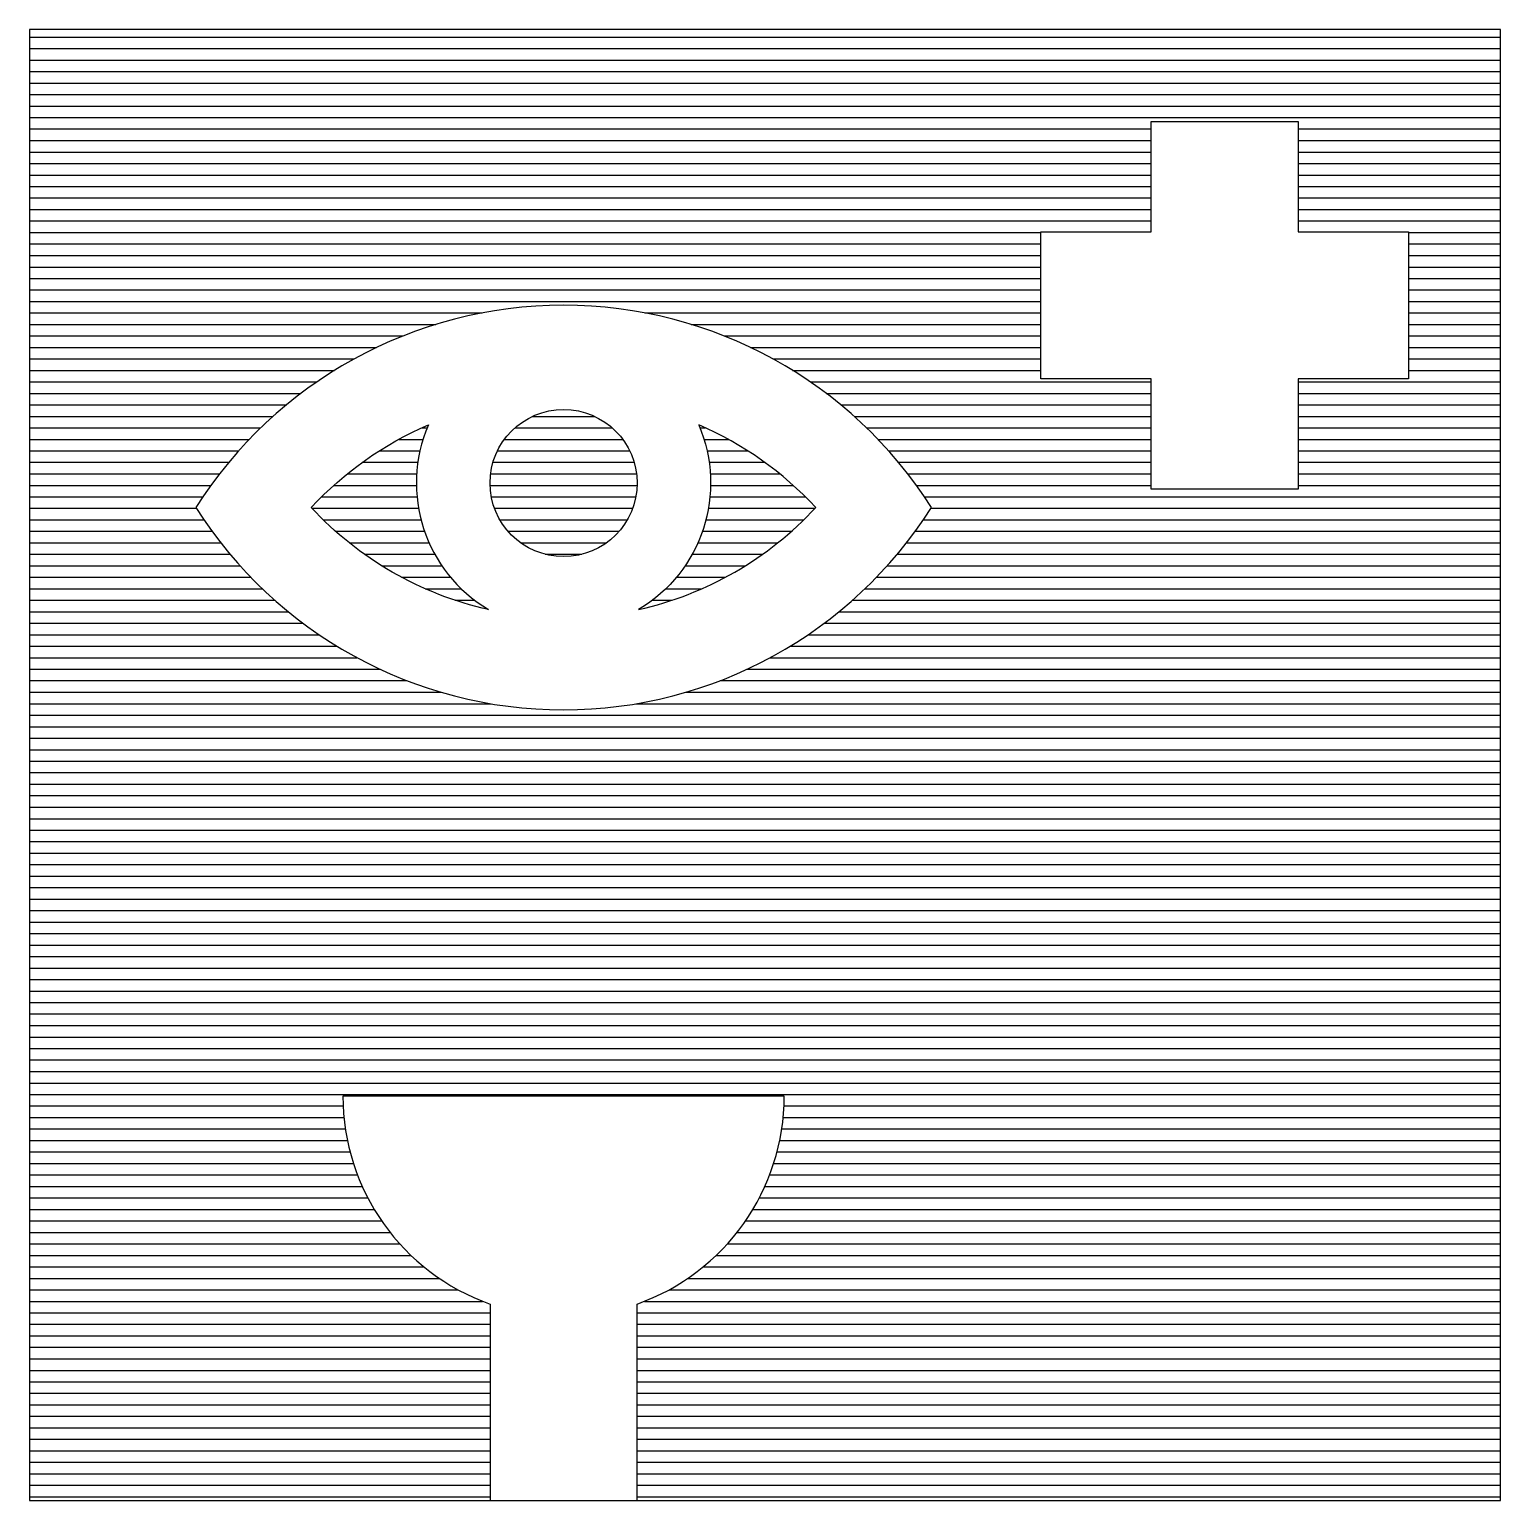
# Model space of a CAD drawing. Extents: x 4 to 16, y 73 to 85.
import ezdxf

# ---------------------------------------------------------------- set-up
doc = ezdxf.new("R2010")
doc.units = 0
doc.layers.get('0').update_dxf_attribs({"linetype": 'CONTINUOUS'})
doc.layers.add('GROEN', color=3, linetype='CONTINUOUS')
doc.layers.add('VEILIG', color=7, linetype='CONTINUOUS')

# ---------------------------------------------------------------- blocks, each defined once
blk = doc.blocks.new('*X')
at = {"color": 0}
for p, q in [((4, 84.938), (16, 84.938)), ((4, 84.844), (16, 84.844)), ((4, 84.75), (16, 84.75)), ((4, 84.656), (16, 84.656)), ((4, 84.562), (16, 84.562)), ((4, 84.469), (16, 84.469)), ((4, 84.375), (16, 84.375)), ((4, 84.281), (16, 84.281)), ((4, 84.188), (13.15, 84.188)), ((14.35, 84.188), (16, 84.188)), ((4, 84.094), (13.15, 84.094)), ((4, 84), (13.15, 84)), ((14.35, 84.094), (16, 84.094)), ((14.35, 84), (16, 84)), ((4, 83.906), (13.15, 83.906)), ((14.35, 83.906), (16, 83.906)), ((4, 83.812), (13.15, 83.812)), ((14.35, 83.812), (16, 83.812)), ((4, 83.719), (13.15, 83.719)), ((14.35, 83.719), (16, 83.719)), ((4, 83.625), (13.15, 83.625)), ((4, 83.531), (13.15, 83.531)), ((14.35, 83.625), (16, 83.625)), ((14.35, 83.531), (16, 83.531)), ((4, 83.438), (13.15, 83.438)), ((14.35, 83.438), (16, 83.438)), ((4, 83.344), (12.25, 83.344)), ((15.25, 83.344), (16, 83.344)), ((4, 83.25), (12.25, 83.25)), ((15.25, 83.25), (16, 83.25)), ((4, 83.156), (12.25, 83.156)), ((4, 83.062), (12.25, 83.062)), ((15.25, 83.156), (16, 83.156)), ((15.25, 83.062), (16, 83.062)), ((4, 82.969), (12.25, 82.969)), ((15.25, 82.969), (16, 82.969)), ((4, 82.875), (12.25, 82.875)), ((15.25, 82.875), (16, 82.875)), ((4, 82.781), (12.25, 82.781)), ((4, 82.688), (7.693, 82.688)), ((9.02, 82.688), (12.25, 82.688)), ((15.25, 82.781), (16, 82.781)), ((15.25, 82.688), (16, 82.688)), ((4, 82.594), (7.315, 82.594)), ((9.398, 82.594), (12.25, 82.594)), ((15.25, 82.594), (16, 82.594)), ((4, 82.5), (7.047, 82.5)), ((9.666, 82.5), (12.25, 82.5)), ((15.25, 82.5), (16, 82.5)), ((4, 82.406), (6.832, 82.406)), ((9.881, 82.406), (12.25, 82.406)), ((15.25, 82.406), (16, 82.406)), ((4, 82.312), (6.649, 82.312)), ((4, 82.219), (6.488, 82.219)), ((10.064, 82.312), (12.25, 82.312)), ((10.225, 82.219), (12.25, 82.219)), ((15.25, 82.312), (16, 82.312)), ((15.25, 82.219), (16, 82.219)), ((4, 82.125), (6.344, 82.125)), ((10.369, 82.125), (13.15, 82.125)), ((14.35, 82.125), (16, 82.125)), ((4, 82.031), (6.214, 82.031)), ((10.499, 82.031), (13.15, 82.031)), ((14.35, 82.031), (16, 82.031)), ((4, 81.938), (6.095, 81.938)), ((4, 81.844), (5.986, 81.844)), ((8.103, 81.844), (8.61, 81.844)), ((10.618, 81.938), (13.15, 81.938)), ((10.727, 81.844), (13.15, 81.844)), ((14.35, 81.938), (16, 81.938)), ((14.35, 81.844), (16, 81.844)), ((4, 81.75), (5.886, 81.75)), ((7.2, 81.75), (7.244, 81.75)), ((7.96, 81.75), (8.753, 81.75)), ((9.469, 81.75), (9.513, 81.75)), ((10.827, 81.75), (13.15, 81.75)), ((14.35, 81.75), (16, 81.75)), ((4, 81.656), (5.792, 81.656)), ((7.012, 81.656), (7.211, 81.656)), ((7.874, 81.656), (8.839, 81.656)), ((9.502, 81.656), (9.701, 81.656)), ((10.921, 81.656), (13.15, 81.656)), ((14.35, 81.656), (16, 81.656)), ((4, 81.562), (5.706, 81.562)), ((6.853, 81.562), (7.186, 81.562)), ((7.817, 81.562), (8.896, 81.562)), ((9.527, 81.562), (9.86, 81.562)), ((11.007, 81.562), (13.15, 81.562)), ((14.35, 81.562), (16, 81.562)), ((4, 81.469), (5.625, 81.469)), ((4, 81.375), (5.55, 81.375)), ((6.592, 81.375), (7.159, 81.375)), ((6.715, 81.469), (7.168, 81.469)), ((7.761, 81.375), (8.952, 81.375)), ((7.781, 81.469), (8.932, 81.469)), ((9.545, 81.469), (9.998, 81.469)), ((9.554, 81.375), (10.121, 81.375)), ((11.088, 81.469), (13.15, 81.469)), ((11.163, 81.375), (13.15, 81.375)), ((14.35, 81.469), (16, 81.469)), ((14.35, 81.375), (16, 81.375)), ((4, 81.281), (5.479, 81.281)), ((6.483, 81.281), (7.157, 81.281)), ((7.757, 81.281), (8.956, 81.281)), ((9.556, 81.281), (10.23, 81.281)), ((11.234, 81.281), (13.15, 81.281)), ((14.35, 81.281), (16, 81.281)), ((4, 81.188), (5.414, 81.188)), ((6.383, 81.188), (7.162, 81.188)), ((7.767, 81.188), (8.946, 81.188)), ((9.551, 81.188), (10.33, 81.188)), ((11.299, 81.188), (16, 81.188)), ((4, 81.094), (5.36, 81.094)), ((4, 81), (5.422, 81)), ((6.305, 81.094), (7.174, 81.094)), ((6.396, 81), (7.195, 81)), ((7.793, 81.094), (8.92, 81.094)), ((7.837, 81), (8.876, 81)), ((9.518, 81), (10.317, 81)), ((9.539, 81.094), (10.408, 81.094)), ((11.291, 81), (16, 81)), ((11.353, 81.094), (16, 81.094)), ((4, 80.906), (5.489, 80.906)), ((6.497, 80.906), (7.223, 80.906)), ((7.904, 80.906), (8.809, 80.906)), ((9.49, 80.906), (10.216, 80.906)), ((11.224, 80.906), (16, 80.906)), ((4, 80.812), (5.559, 80.812)), ((6.608, 80.812), (7.26, 80.812)), ((8.007, 80.812), (8.706, 80.812)), ((9.453, 80.812), (10.105, 80.812)), ((11.154, 80.812), (16, 80.812)), ((4, 80.719), (5.635, 80.719)), ((6.732, 80.719), (7.307, 80.719)), ((8.208, 80.719), (8.505, 80.719)), ((9.406, 80.719), (9.981, 80.719)), ((11.078, 80.719), (16, 80.719)), ((4, 80.625), (5.717, 80.625)), ((4, 80.531), (5.805, 80.531)), ((6.873, 80.625), (7.364, 80.625)), ((7.035, 80.531), (7.435, 80.531)), ((9.278, 80.531), (9.678, 80.531)), ((9.349, 80.625), (9.84, 80.625)), ((10.909, 80.531), (16, 80.531)), ((10.996, 80.625), (16, 80.625)), ((4, 80.438), (5.899, 80.438)), ((7.227, 80.438), (7.522, 80.438)), ((9.191, 80.438), (9.486, 80.438)), ((10.814, 80.438), (16, 80.438)), ((4, 80.344), (6, 80.344)), ((7.471, 80.344), (7.632, 80.344)), ((9.081, 80.344), (9.242, 80.344)), ((10.713, 80.344), (16, 80.344)), ((4, 80.25), (6.111, 80.25)), ((10.602, 80.25), (16, 80.25)), ((4, 80.156), (6.231, 80.156)), ((4, 80.062), (6.362, 80.062)), ((10.351, 80.062), (16, 80.062)), ((10.482, 80.156), (16, 80.156)), ((4, 79.969), (6.508, 79.969)), ((10.205, 79.969), (16, 79.969)), ((4, 79.875), (6.672, 79.875)), ((10.041, 79.875), (16, 79.875)), ((4, 79.781), (6.859, 79.781)), ((4, 79.688), (7.079, 79.688)), ((9.634, 79.688), (16, 79.688)), ((9.854, 79.781), (16, 79.781)), ((4, 79.594), (7.356, 79.594)), ((9.357, 79.594), (16, 79.594)), ((4, 79.5), (7.763, 79.5)), ((8.95, 79.5), (16, 79.5)), ((4, 79.406), (16, 79.406)), ((4, 79.312), (16, 79.312)), ((4, 79.219), (16, 79.219)), ((4, 79.125), (16, 79.125)), ((4, 79.031), (16, 79.031)), ((4, 78.938), (16, 78.938)), ((4, 78.844), (16, 78.844)), ((4, 78.75), (16, 78.75)), ((4, 78.656), (16, 78.656)), ((4, 78.562), (16, 78.562)), ((4, 78.469), (16, 78.469)), ((4, 78.375), (16, 78.375)), ((4, 78.281), (16, 78.281)), ((4, 78.188), (16, 78.188)), ((4, 78.094), (16, 78.094)), ((4, 78), (16, 78)), ((4, 77.906), (16, 77.906)), ((4, 77.812), (16, 77.812)), ((4, 77.719), (16, 77.719)), ((4, 77.625), (16, 77.625)), ((4, 77.531), (16, 77.531)), ((4, 77.438), (16, 77.438)), ((4, 77.344), (16, 77.344)), ((4, 77.25), (16, 77.25)), ((4, 77.156), (16, 77.156)), ((4, 77.062), (16, 77.062)), ((4, 76.969), (16, 76.969)), ((4, 76.875), (16, 76.875)), ((4, 76.781), (16, 76.781)), ((4, 76.688), (16, 76.688)), ((4, 76.594), (16, 76.594)), ((4, 76.5), (16, 76.5)), ((4, 76.406), (16, 76.406)), ((4, 76.312), (16, 76.312)), ((4, 76.219), (6.558, 76.219)), ((10.155, 76.219), (16, 76.219)), ((4, 76.125), (6.565, 76.125)), ((10.148, 76.125), (16, 76.125)), ((4, 76.031), (6.577, 76.031)), ((10.136, 76.031), (16, 76.031)), ((4, 75.938), (6.593, 75.938)), ((4, 75.844), (6.615, 75.844)), ((10.098, 75.844), (16, 75.844)), ((10.12, 75.938), (16, 75.938)), ((4, 75.75), (6.643, 75.75)), ((10.07, 75.75), (16, 75.75)), ((4, 75.656), (6.676, 75.656)), ((10.037, 75.656), (16, 75.656)), ((4, 75.562), (6.715, 75.562)), ((9.998, 75.562), (16, 75.562)), ((4, 75.469), (6.76, 75.469)), ((4, 75.375), (6.812, 75.375)), ((9.901, 75.375), (16, 75.375)), ((9.953, 75.469), (16, 75.469)), ((4, 75.281), (6.873, 75.281)), ((9.84, 75.281), (16, 75.281)), ((4, 75.188), (6.941, 75.188)), ((9.772, 75.188), (16, 75.188)), ((4, 75.094), (7.02, 75.094)), ((4, 75), (7.112, 75)), ((9.601, 75), (16, 75)), ((9.693, 75.094), (16, 75.094)), ((4, 74.906), (7.217, 74.906)), ((9.496, 74.906), (16, 74.906)), ((4, 74.812), (7.343, 74.812)), ((9.37, 74.812), (16, 74.812)), ((4, 74.719), (7.496, 74.719)), ((9.217, 74.719), (16, 74.719)), ((4, 74.625), (7.697, 74.625)), ((4, 74.531), (7.757, 74.531)), ((8.957, 74.531), (16, 74.531)), ((9.016, 74.625), (16, 74.625)), ((4, 74.438), (7.757, 74.438)), ((8.957, 74.438), (16, 74.438)), ((4, 74.344), (7.757, 74.344)), ((8.957, 74.344), (16, 74.344)), ((4, 74.25), (7.757, 74.25)), ((8.957, 74.25), (16, 74.25)), ((4, 74.156), (7.757, 74.156)), ((4, 74.062), (7.757, 74.062)), ((8.957, 74.156), (16, 74.156)), ((8.957, 74.062), (16, 74.062)), ((4, 73.969), (7.757, 73.969)), ((8.957, 73.969), (16, 73.969)), ((4, 73.875), (7.757, 73.875)), ((8.957, 73.875), (16, 73.875)), ((4, 73.781), (7.757, 73.781)), ((4, 73.688), (7.757, 73.688)), ((8.957, 73.781), (16, 73.781)), ((8.957, 73.688), (16, 73.688)), ((4, 73.594), (7.757, 73.594)), ((8.957, 73.594), (16, 73.594)), ((4, 73.5), (7.757, 73.5)), ((8.957, 73.5), (16, 73.5)), ((4, 73.406), (7.757, 73.406)), ((8.957, 73.406), (16, 73.406)), ((4, 73.312), (7.757, 73.312)), ((4, 73.219), (7.757, 73.219)), ((8.957, 73.312), (16, 73.312)), ((8.957, 73.219), (16, 73.219)), ((4, 73.125), (7.757, 73.125)), ((8.957, 73.125), (16, 73.125)), ((4, 73.031), (7.757, 73.031)), ((8.957, 73.031), (16, 73.031))]:
    blk.add_line(p, q, dxfattribs=at)

msp = doc.modelspace()

# ---------------------------------------------------------------- linework, layer by layer
at = {"layer": 'VEILIG', "color": 0}
for p, q in [((16, 85), (4, 85)), ((4, 85), (4, 73)), ((16, 73), (16, 85)), ((4, 73), (16, 73))]:
    msp.add_line(p, q, dxfattribs=at)
msp.add_lwpolyline([(13.15, 84.25), (14.35, 84.25), (14.35, 83.35), (15.25, 83.35), (15.25, 82.15), (14.35, 82.15), (14.35, 81.25), (13.15, 81.25), (13.15, 82.15), (12.25, 82.15), (12.25, 83.35), (13.15, 83.35)], close=True, dxfattribs=at)
for points in [[(11.357, 81.1, 0.55), (5.357, 81.1, 0.55)], [(7.254, 81.774, 0.377005), (7.745, 80.268, -0.152312), (6.299, 81.1, -0.105465)], [(8.968, 80.268, 0.152312), (10.414, 81.1, 0.105465), (9.459, 81.774, -0.377005)]]:
    msp.add_lwpolyline(points, format="xyb", close=True, dxfattribs=at)
msp.add_lwpolyline([(8.957, 73), (8.957, 74.603, 0.317837), (10.157, 76.3), (6.557, 76.3, 0.317837), (7.757, 74.603), (7.757, 73)], format="xyb", dxfattribs=at)
msp.add_circle((8.357, 81.3), 0.6, dxfattribs=at)

# ---------------------------------------------------------------- block references
at = {"layer": 'GROEN', "color": 0}
msp.add_blockref('*X', (0, 0), dxfattribs=at)

doc.saveas('drawing.dxf')
